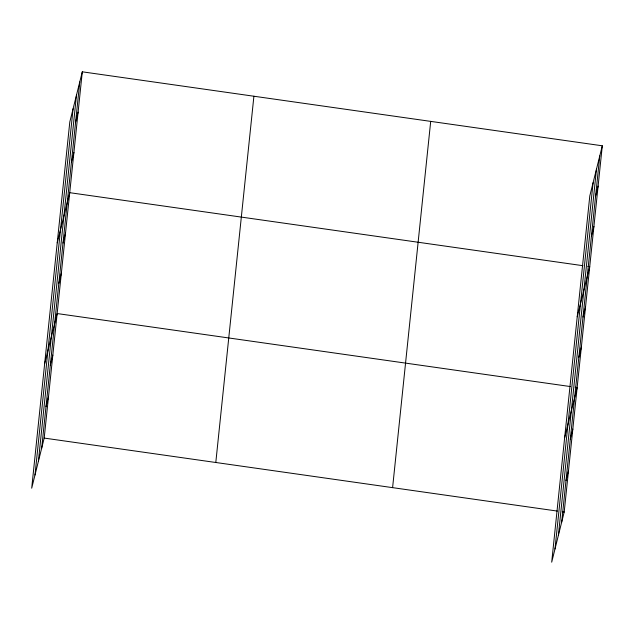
<?xml version="1.0" encoding="UTF-8"?>
<svg xmlns="http://www.w3.org/2000/svg" width="634" height="634" viewBox="0 0 634 634"><rect width="100%" height="100%" fill="white"/><g stroke="black" fill="none" stroke-linecap="round" stroke-linejoin="round"><path stroke-width="0.95" d="M34.989 475.009L73.092 108.747M38.381 461.417L76.484 95.155M41.67 448.222L79.773 81.96M82.301 71.816L69.803 121.942L31.7 488.204L44.198 438.078L82.301 71.816L602.3 145.796L564.197 512.058L551.699 562.184L589.802 195.922L602.3 145.796M215.798 462.495L253.901 96.233M392.597 487.641L430.7 121.379M554.988 548.989L593.091 182.727M558.38 535.389L596.483 169.127M561.669 522.194L599.772 155.932M75.581 122.251L78.109 112.107M71.388 162.534L73.916 152.398M57.226 242.814L69.724 192.681L582.939 265.694M63.004 243.115L65.532 232.971M58.819 283.406L61.347 273.262M44.657 363.678L57.155 313.553L570.37 386.558M50.308 365.2L52.836 355.064M45.989 406.711L48.517 396.567M595.58 196.223L598.108 186.079M591.387 236.514L593.915 226.37M577.225 316.786L589.723 266.66L587.789 266.383M583.011 317.087L585.539 306.951M578.818 357.378L581.346 347.234M564.656 437.65L577.154 387.525L575.212 387.247M570.307 439.18L572.835 429.036M565.988 480.683L568.516 470.547M44.198 438.078L557.413 511.091M562.263 511.781L564.197 512.058"/></g></svg>
